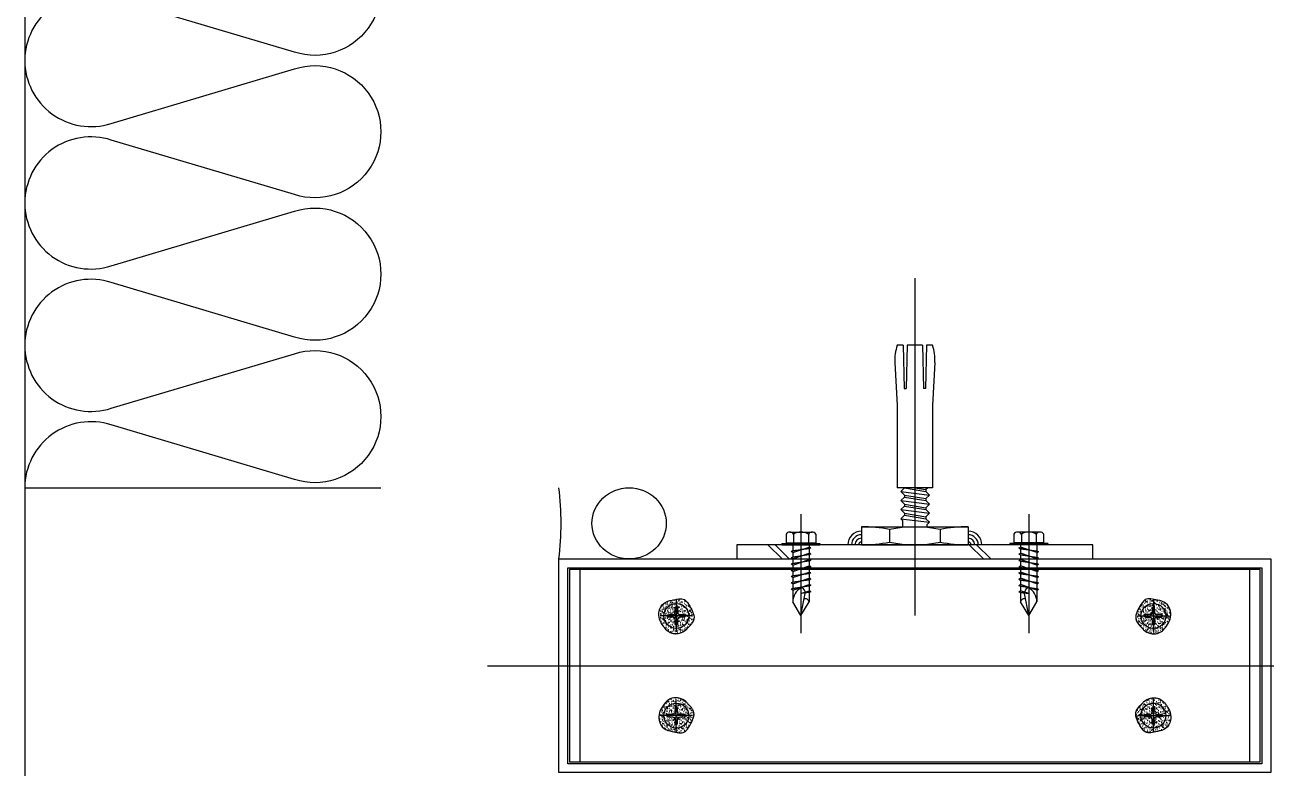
# Model space of a CAD drawing. Header units: millimetres. Extents: x 19868 to 801382, y -4805 to 85279.
# Drawn here: x 369438.2 to 369786.9, y 48620.2 to 48828.9 of the extents above; entities that cross this region are included whole.
import ezdxf

# ---------------------------------------------------------------- set-up
doc = ezdxf.new("R2010")
doc.units = ezdxf.units.MM
doc.header["$LTSCALE"] = 250
for name, color, linetype in [('A-ELE-8', 8, 'Continuous'), ('A-ETC-8', 8, 'Continuous'), ('INSUL', 8, 'Continuous'), ('ISL', 251, 'Continuous')]:
    doc.layers.add(name, color=color, linetype=linetype)

# ---------------------------------------------------------------- blocks, each defined once
blk = doc.blocks.new('A$C8466693f')
at = {"layer": 'A-ETC-8'}
h = blk.add_hatch(dxfattribs=at)
h.set_pattern_fill('JIS_LC_20A', color=256, scale=2, angle=270)
h.set_pattern_definition([(315, (80401.61, 13000.5), (28.284271, 28.284271), []), (315, (80401.61, 12998.5), (28.284271, 28.284271), [])])
h.paths.add_polyline_path([(200, -16), (100, -16), (100, -20), (200, -20)])
at = {"layer": 'INSUL'}
h = blk.add_hatch(dxfattribs=at)
h.set_pattern_fill('AR-SAND', color=256, scale=0.02, angle=360)
h.set_pattern_definition([(217.5, (86327.289, 1063.7608), (0.032000626, -0.978826475), [0, -0.77216, 0, -0.8636, 0, -0.8255]), (187.5, (86327.289, 1063.7608), (-0.899046566, -1.433650201), [0, -0.41656, 0, -0.69596, 0, -0.2667]), (147.5, (86327.9139, 1063.7608), (-1.5819847405, -0.002874369), [0, -0.254, 0, -0.9144, 0, -1.1938]), (137.5, (86327.9139, 1063.7608), (-1.527112905, -0.445858647), [0, -0.127, 0, -0.59944, 0, -0.6858])])
edge = h.paths.add_edge_path()
edge.add_spline(control_points=[(81.82, -31.57), (81.02, -31.75), (79.31, -32.14), (77.49, -35.22), (78.88, -38.73), (81.78, -41.61), (85.09, -40.78), (86.63, -38.86), (88.72, -36.93), (87.12, -33.76), (85.25, -30.71), (83.09, -31.25), (81.82, -31.57)], knot_values=[0, 0, 0, 0, 2.395518, 5.094248, 9.480582, 12.644651, 16.609604, 17.634177, 20.133363, 24.245726, 26.635337, 30.092794, 30.092794, 30.092794, 30.092794], degree=3, periodic=0)
h = blk.add_hatch(dxfattribs=at)
h.set_pattern_fill('AR-SAND', color=256, scale=0.02, angle=180)
h.set_pattern_definition([(217.5, (86277.289, 1063.7608), (0.032000626, -0.978826475), [0, -0.77216, 0, -0.8636, 0, -0.8255]), (187.5, (86277.289, 1063.7608), (-0.899046566, -1.433650201), [0, -0.41656, 0, -0.69596, 0, -0.2667]), (147.5, (86277.9139, 1063.7608), (-1.5819847405, -0.002874369), [0, -0.254, 0, -0.9144, 0, -1.1938]), (137.5, (86277.9139, 1063.7608), (-1.527112905, -0.445858647), [0, -0.127, 0, -0.59944, 0, -0.6858])])
edge = h.paths.add_edge_path()
edge.add_spline(control_points=[(218.18, -31.57), (218.98, -31.75), (220.69, -32.14), (222.51, -35.22), (221.12, -38.73), (218.22, -41.61), (214.91, -40.78), (213.37, -38.86), (211.28, -36.93), (212.88, -33.76), (214.75, -30.71), (216.91, -31.25), (218.18, -31.57)], knot_values=[0, 0, 0, 0, 2.395518, 5.094248, 9.480582, 12.644651, 16.609604, 17.634177, 20.133363, 24.245726, 26.635337, 30.092794, 30.092794, 30.092794, 30.092794], degree=3, periodic=0)
h = blk.add_hatch(dxfattribs=at)
h.set_pattern_fill('AR-SAND', color=256, scale=0.02)
h.set_pattern_definition([(217.5, (86327.289, 1067.7608), (0.032000626, -0.978826475), [0, -0.77216, 0, -0.8636, 0, -0.8255]), (187.5, (86327.289, 1067.7608), (-0.899046566, -1.433650201), [0, -0.41656, 0, -0.69596, 0, -0.2667]), (147.5, (86327.9139, 1067.7608), (-1.5819847405, -0.002874369), [0, -0.254, 0, -0.9144, 0, -1.1938]), (137.5, (86327.9139, 1067.7608), (-1.527112905, -0.445858647), [0, -0.127, 0, -0.59944, 0, -0.6858])])
edge = h.paths.add_edge_path()
edge.add_spline(control_points=[(81.82, -68.43), (81.02, -68.25), (79.31, -67.86), (77.49, -64.78), (78.88, -61.27), (81.78, -58.39), (85.09, -59.22), (86.63, -61.14), (88.72, -63.07), (87.12, -66.24), (85.25, -69.29), (83.09, -68.75), (81.82, -68.43)], knot_values=[0, 0, 0, 0, 2.395518, 5.094248, 9.480582, 12.644651, 16.609604, 17.634177, 20.133363, 24.245726, 26.635337, 30.092794, 30.092794, 30.092794, 30.092794], degree=3, periodic=0)
h = blk.add_hatch(dxfattribs=at)
h.set_pattern_fill('AR-SAND', color=256, scale=0.02, angle=180)
h.set_pattern_definition([(217.5, (86277.289, 1067.7608), (0.032000626, -0.978826475), [0, -0.77216, 0, -0.8636, 0, -0.8255]), (187.5, (86277.289, 1067.7608), (-0.899046566, -1.433650201), [0, -0.41656, 0, -0.69596, 0, -0.2667]), (147.5, (86277.9139, 1067.7608), (-1.5819847405, -0.002874369), [0, -0.254, 0, -0.9144, 0, -1.1938]), (137.5, (86277.9139, 1067.7608), (-1.527112905, -0.445858647), [0, -0.127, 0, -0.59944, 0, -0.6858])])
edge = h.paths.add_edge_path()
edge.add_spline(control_points=[(218.18, -68.43), (218.98, -68.25), (220.69, -67.86), (222.51, -64.78), (221.12, -61.27), (218.22, -58.39), (214.91, -59.22), (213.37, -61.14), (211.28, -63.07), (212.88, -66.24), (214.75, -69.29), (216.91, -68.75), (218.18, -68.43)], knot_values=[0, 0, 0, 0, 2.395518, 5.094248, 9.480582, 12.644651, 16.609604, 17.634177, 20.133363, 24.245726, 26.635337, 30.092794, 30.092794, 30.092794, 30.092794], degree=3, periodic=0)
at = {"layer": 'A-ETC-8'}
for p, q in [((150, 58.88), (150, -35.89)), ((145, 40), (145, 39.84)), ((146.7, 40), (145, 40)), ((145, 40), (145, 39.84)), ((146.7, 40), (146.97, 27.9)), ((147.88, 40), (147.55, 27.9)), ((152.12, 40), (147.88, 40)), ((152.12, 40), (152.45, 27.9)), ((153.3, 40), (153.03, 27.9)), ((154.95, 40), (153.3, 40)), ((155, 40), (155, 39.84)), ((144.36, 35.2), (145, 23.08)), ((155.64, 35.2), (155, 23.08)), ((146.97, 27.9), (147.55, 27.9)), ((153.03, 27.9), (152.45, 27.9)), ((145, 23.08), (145, 0)), ((155, 23.08), (155, 0)), ((155, 0), (145, 0)), ((147.08, 0), (147.08, -0.06)), ((149.97, 0), (153.08, -0.52)), ((153.6, 0), (153.08, -0.52)), ((146.08, -1.06), (147.08, -0.06)), ((146.08, -1.06), (147.08, -2.06)), ((146.08, -1.06), (154.08, -2.06)), ((146.08, -3.61), (147.08, -2.61)), ((147.08, -0.06), (153.08, -1.06)), ((147.08, -2.06), (153.08, -3.06)), ((147.08, -2.06), (147.08, -2.61)), ((147.08, -2.61), (153.08, -3.61)), ((153.08, -0.52), (153.08, -1.06)), ((154.08, -2.06), (153.08, -1.06)), ((154.08, -2.06), (153.08, -3.06)), ((153.08, -3.06), (153.08, -3.61)), ((146.08, -3.61), (147.08, -4.61)), ((146.08, -3.61), (154.08, -4.61)), ((146.08, -6.15), (147.08, -5.15)), ((146.08, -6.15), (147.08, -7.15)), ((146.08, -6.15), (154.08, -7.15)), ((147.08, -4.61), (153.08, -5.61)), ((147.08, -4.61), (147.08, -5.15)), ((147.08, -5.15), (153.08, -6.15)), ((154.08, -4.61), (153.08, -3.61)), ((154.08, -4.61), (153.08, -5.61)), ((153.08, -5.61), (153.08, -6.15)), ((154.08, -7.15), (153.08, -6.15)), ((118, -7.45), (118, -40.85)), ((146.08, -8.7), (147.08, -7.7)), ((146.08, -8.7), (146.64, -9.26)), ((146.08, -8.7), (154.08, -9.7)), ((146.64, -10), (146.64, -9.26)), ((146.64, -11), (146.64, -10)), ((147.08, -7.15), (153.08, -8.15)), ((147.08, -7.15), (147.08, -7.7)), ((147.08, -7.7), (153.08, -8.7)), ((154.08, -7.15), (153.08, -8.15)), ((153.08, -8.15), (153.08, -8.7)), ((154.08, -9.7), (153.08, -8.7)), ((154.08, -9.7), (153.44, -10.34)), ((153.44, -11), (153.44, -10.34)), ((182, -7.45), (182, -40.85)), ((113.82, -13.02), (113.82, -15.5)), ((114.86, -12.45), (121.14, -12.45)), ((115.91, -13.02), (115.91, -15.5)), ((120.09, -13.02), (120.09, -15.5)), ((122.18, -13.02), (122.18, -15.5)), ((135, -11), (165, -11)), ((135, -11), (135, -16)), ((142.92, -11.76), (142.92, -15.24)), ((157.08, -11.76), (157.08, -15.24)), ((165, -11), (165, -16)), ((177.82, -13.02), (177.82, -15.5)), ((185.14, -12.45), (178.86, -12.45)), ((179.91, -13.02), (179.91, -15.5)), ((184.09, -13.02), (184.09, -15.5)), ((186.18, -13.02), (186.18, -15.5)), ((112.65, -15.62), (123.35, -15.62)), ((112.65, -15.62), (112.65, -16)), ((112.65, -16), (123.35, -16)), ((113.82, -15.5), (122.18, -15.5)), ((120.75, -16.9), (115.25, -17.94)), ((115.71, -15.5), (115.71, -15.62)), ((115.71, -16), (115.71, -17.73)), ((115.71, -18.21), (120.29, -16.64)), ((120.29, -17.12), (115.71, -17.73)), ((120.29, -15.5), (120.29, -15.62)), ((120.29, -16), (120.29, -16.64)), ((120.75, -16.9), (120.29, -16.64)), ((120.75, -16.9), (120.29, -17.12)), ((120.29, -17.12), (120.29, -18.4)), ((123.35, -15.62), (123.35, -16)), ((135, -16), (165, -16)), ((187.35, -15.62), (176.65, -15.62)), ((176.65, -15.62), (176.65, -16)), ((187.35, -16), (176.65, -16)), ((186.18, -15.5), (177.82, -15.5)), ((179.25, -16.9), (179.71, -16.64)), ((179.25, -16.9), (184.75, -17.94)), ((179.25, -16.9), (179.71, -17.12)), ((179.71, -15.5), (179.71, -15.62)), ((179.71, -16), (179.71, -16.64)), ((184.29, -18.21), (179.71, -16.64)), ((179.71, -17.12), (184.29, -17.73)), ((179.71, -17.12), (179.71, -18.4)), ((184.29, -15.5), (184.29, -15.62)), ((184.29, -16), (184.29, -17.73)), ((187.35, -15.62), (187.35, -16)), ((115.71, -17.73), (115.25, -17.94)), ((115.71, -18.21), (115.25, -17.94)), ((120.75, -18.66), (115.25, -19.7)), ((115.71, -19.49), (115.25, -19.7)), ((115.71, -19.97), (115.25, -19.7)), ((120.75, -20.42), (115.25, -21.46)), ((115.71, -18.21), (115.71, -19.49)), ((115.71, -19.97), (120.29, -18.4)), ((120.29, -18.88), (115.71, -19.49)), ((115.71, -19.97), (115.71, -21.24)), ((115.71, -21.73), (120.29, -20.15)), ((120.29, -20.63), (115.71, -21.24)), ((120.75, -18.66), (120.29, -18.4)), ((120.75, -18.66), (120.29, -18.88)), ((120.29, -18.88), (120.29, -20.15)), ((120.75, -20.42), (120.29, -20.15)), ((120.75, -20.42), (120.29, -20.63)), ((120.29, -20.63), (120.29, -21.91)), ((179.25, -18.66), (179.71, -18.4)), ((179.25, -18.66), (184.75, -19.7)), ((179.25, -18.66), (179.71, -18.88)), ((179.25, -20.42), (179.71, -20.15)), ((179.25, -20.42), (184.75, -21.46)), ((179.25, -20.42), (179.71, -20.63)), ((184.29, -19.97), (179.71, -18.4)), ((179.71, -18.88), (184.29, -19.49)), ((179.71, -18.88), (179.71, -20.15)), ((184.29, -21.73), (179.71, -20.15)), ((179.71, -20.63), (184.29, -21.24)), ((179.71, -20.63), (179.71, -21.91)), ((184.29, -17.73), (184.75, -17.94)), ((184.29, -18.21), (184.75, -17.94)), ((184.29, -18.21), (184.29, -19.49)), ((184.29, -19.49), (184.75, -19.7)), ((184.29, -19.97), (184.75, -19.7)), ((184.29, -19.97), (184.29, -21.24)), ((115.71, -21.24), (115.25, -21.46)), ((115.71, -21.73), (115.25, -21.46)), ((120.75, -22.18), (115.25, -23.22)), ((115.71, -23), (115.25, -23.22)), ((115.71, -23.48), (115.25, -23.22)), ((120.75, -23.94), (115.25, -24.97)), ((115.71, -21.73), (115.71, -23)), ((115.71, -23.48), (120.29, -21.91)), ((120.29, -22.39), (115.71, -23)), ((115.71, -23.48), (115.71, -24.76)), ((115.71, -25.24), (120.29, -23.67)), ((120.29, -24.15), (115.71, -24.76)), ((120.75, -22.18), (120.29, -21.91)), ((120.75, -22.18), (120.29, -22.39)), ((120.29, -22.39), (120.29, -23.67)), ((120.75, -23.94), (120.29, -23.67)), ((120.75, -23.94), (120.29, -24.15)), ((120.29, -24.15), (120.29, -25.43)), ((179.25, -22.18), (179.71, -21.91)), ((179.25, -22.18), (184.75, -23.22)), ((179.25, -22.18), (179.71, -22.39)), ((179.25, -23.94), (179.71, -23.67)), ((179.25, -23.94), (184.75, -24.97)), ((179.25, -23.94), (179.71, -24.15)), ((184.29, -23.48), (179.71, -21.91)), ((179.71, -22.39), (179.71, -23.67)), ((179.71, -22.39), (184.29, -23)), ((184.29, -25.24), (179.71, -23.67)), ((179.71, -24.15), (184.29, -24.76)), ((179.71, -24.15), (179.71, -25.43)), ((184.29, -21.24), (184.75, -21.46)), ((184.29, -21.73), (184.75, -21.46)), ((184.29, -21.73), (184.29, -23)), ((184.29, -23), (184.75, -23.22)), ((184.29, -23.48), (184.75, -23.22)), ((184.29, -23.48), (184.29, -24.76)), ((115.71, -24.76), (115.25, -24.97)), ((115.71, -25.24), (115.25, -24.97)), ((120.75, -25.69), (115.25, -26.73)), ((115.71, -26.52), (115.25, -26.73)), ((115.71, -27), (115.25, -26.73)), ((120.75, -27.45), (115.25, -28.49)), ((115.71, -25.24), (115.71, -26.52)), ((115.71, -27), (120.29, -25.43)), ((120.29, -25.91), (115.71, -26.52)), ((115.71, -27), (115.71, -28.27)), ((115.71, -28.76), (120.29, -27.18)), ((120.29, -27.67), (115.71, -28.27)), ((120.75, -25.69), (120.29, -25.43)), ((120.75, -25.69), (120.29, -25.91)), ((120.29, -25.91), (120.29, -27.18)), ((120.75, -27.45), (120.29, -27.18)), ((120.75, -27.45), (120.29, -27.67)), ((120.29, -27.54), (120.29, -28.94)), ((179.25, -25.69), (179.71, -25.43)), ((179.25, -25.69), (184.75, -26.73)), ((179.25, -25.69), (179.71, -25.91)), ((179.25, -27.45), (179.71, -27.18)), ((179.25, -27.45), (184.75, -28.49)), ((179.25, -27.45), (179.71, -27.67)), ((184.29, -27), (179.71, -25.43)), ((179.71, -25.91), (184.29, -26.52)), ((179.71, -25.91), (179.71, -27.18)), ((184.29, -28.76), (179.71, -27.18)), ((179.71, -27.54), (179.71, -28.94)), ((179.71, -27.67), (184.29, -28.27)), ((184.29, -24.76), (184.75, -24.97)), ((184.29, -25.24), (184.75, -24.97)), ((184.29, -25.24), (184.29, -26.52)), ((184.29, -26.52), (184.75, -26.73)), ((184.29, -27), (184.75, -26.73)), ((184.29, -27), (184.29, -28.27)), ((115.71, -28.27), (115.25, -28.49)), ((115.71, -28.76), (115.25, -28.49)), ((115.71, -28.76), (115.71, -32.04)), ((118, -29.73), (120.29, -28.94)), ((120.75, -29.21), (118, -29.73)), ((120.29, -29.42), (118, -29.73)), ((118, -35.85), (119.17, -29.66)), ((120.75, -29.21), (120.29, -28.94)), ((120.75, -29.21), (120.29, -29.42)), ((120.29, -29.42), (120.29, -32.04)), ((179.25, -29.21), (179.71, -28.94)), ((179.25, -29.21), (182, -29.73)), ((179.25, -29.21), (179.71, -29.42)), ((182, -29.73), (179.71, -28.94)), ((179.71, -29.42), (179.71, -32.04)), ((179.71, -29.42), (182, -29.73)), ((182, -35.85), (180.83, -29.66)), ((184.29, -28.27), (184.75, -28.49)), ((184.29, -28.76), (184.75, -28.49)), ((184.29, -28.76), (184.29, -32.04)), ((118, -35.85), (115.71, -32.04)), ((118, -35.85), (120.29, -32.04)), ((182, -35.85), (179.71, -32.04)), ((182, -35.85), (184.29, -32.04))]:
    blk.add_line(p, q, dxfattribs=at)
blk.add_lwpolyline([(200, -16), (100, -16), (100, -20), (200, -20)], close=True, dxfattribs=at)
for centre, radius, start, end in [((156.85, 35.86), 12.5, 160.6496, 183), ((143.15, 35.86), 12.5, 357, 19.3504), ((114.86, -13.69), 1.24, 32.5593, 147.4407), ((118, -16.55), 4.1, 59.357, 120.643), ((121.14, -13.69), 1.24, 32.5593, 147.4407), ((135, -15.99), 3.79, 90, 180.7813), ((135, -15.99), 2.79, 90, 180.7813), ((135.84, -44.31), 33.31, 77.7313, 91.4538), ((150, -44.31), 33.31, 77.7313, 102.2687), ((164.16, -44.31), 33.31, 88.5462, 102.2687), ((165, -15.99), 3.79, 359.2187, 90), ((165, -15.99), 2.79, 359.2187, 90), ((178.86, -13.69), 1.24, 32.5593, 147.4407), ((182, -16.55), 4.1, 59.357, 120.643), ((185.14, -13.69), 1.24, 32.5593, 147.4407), ((135, -15.99), 1.79, 90, 180.7813), ((135, -15.99), 0.786, 90, 180.7813), ((135.84, 17.31), 33.31, 268.5462, 282.2687), ((150, 17.31), 33.31, 257.7313, 282.2687), ((164.16, 17.31), 33.31, 257.7313, 271.4538), ((165, -15.99), 1.79, 359.2187, 90), ((165, -15.99), 0.786, 359.2187, 90), ((120.16, -32.04), 4.45, 117.4923, 179.9658), ((118.21, -28.29), 0.229, 64.7377, 117.4923), ((117.65, -29.47), 1.53, 352.8691, 64.7377), ((119.24, -32.26), 1.08, 11.8729, 109.7804), ((180.76, -32.26), 1.08, 70.2196, 168.1271), ((182.35, -29.47), 1.53, 115.2623, 187.1309), ((181.79, -28.29), 0.229, 62.5077, 115.2623), ((179.84, -32.04), 4.45, 0.0342, 62.5077)]:
    blk.add_arc(centre, radius, start, end, dxfattribs=at)
at = {"layer": 'INSUL'}
for p, q in [((83, -31.5), (83, -40.5)), ((217, -31.5), (217, -40.5)), ((87.5, -36), (78.5, -36)), ((212.5, -36), (221.5, -36)), ((30, -50), (270, -50)), ((83, -68.5), (83, -59.5)), ((217, -68.5), (217, -59.5)), ((87.5, -64), (78.5, -64)), ((212.5, -64), (221.5, -64))]:
    blk.add_line(p, q, dxfattribs=at)
for points in [[(250, -20), (250, -80), (50, -80), (50, -20)], [(247.5, -22.5), (247.5, -77.5), (52.5, -77.5), (52.5, -22.5)], [(247, -23), (53, -23), (53, -77), (247, -77)], [(56, -23), (53, -23), (53, -77), (56, -77)], [(247, -23), (244, -23), (244, -77), (247, -77)], [(82.67, -33.78), (82.72, -33.64), (82.8, -33.53), (82.9, -33.47), (83, -33.45), (83.1, -33.47), (83.2, -33.53), (83.28, -33.64), (83.33, -33.78), (83.36, -33.97), (83.37, -34.18), (83.36, -34.42), (83.36, -34.66), (83.37, -34.89), (83.39, -35.11), (83.45, -35.3), (83.55, -35.45), (83.7, -35.55), (83.89, -35.61), (84.11, -35.63), (84.34, -35.64), (84.58, -35.64), (84.82, -35.63), (85.03, -35.64), (85.22, -35.67), (85.36, -35.72), (85.47, -35.8), (85.53, -35.9), (85.55, -36), (85.53, -36.1), (85.47, -36.2), (85.36, -36.28), (85.22, -36.33), (85.03, -36.36), (84.82, -36.37), (84.58, -36.36), (84.34, -36.36), (84.11, -36.37), (83.89, -36.39), (83.7, -36.45), (83.55, -36.55), (83.45, -36.7), (83.39, -36.89), (83.37, -37.11), (83.36, -37.34), (83.36, -37.58), (83.37, -37.82), (83.36, -38.03), (83.33, -38.22), (83.28, -38.36), (83.2, -38.47), (83.1, -38.53), (83, -38.55), (82.9, -38.53), (82.8, -38.47), (82.72, -38.36), (82.67, -38.22), (82.64, -38.03), (82.63, -37.82), (82.64, -37.58), (82.64, -37.34), (82.63, -37.11), (82.61, -36.89), (82.55, -36.7), (82.45, -36.55), (82.3, -36.45), (82.11, -36.39), (81.89, -36.37), (81.66, -36.36), (81.42, -36.36), (81.18, -36.37), (80.97, -36.36), (80.78, -36.33), (80.64, -36.28), (80.53, -36.2), (80.47, -36.1), (80.45, -36), (80.47, -35.9), (80.53, -35.8), (80.64, -35.72), (80.78, -35.67), (80.97, -35.64), (81.18, -35.63), (81.42, -35.64), (81.66, -35.64), (81.89, -35.63), (82.11, -35.61), (82.3, -35.55), (82.45, -35.45), (82.55, -35.3), (82.61, -35.11), (82.63, -34.89), (82.64, -34.66), (82.64, -34.42), (82.63, -34.18), (82.64, -33.97)], [(217.33, -33.78), (217.28, -33.64), (217.2, -33.53), (217.1, -33.47), (217, -33.45), (216.9, -33.47), (216.8, -33.53), (216.72, -33.64), (216.67, -33.78), (216.64, -33.97), (216.63, -34.18), (216.64, -34.42), (216.64, -34.66), (216.63, -34.89), (216.61, -35.11), (216.55, -35.3), (216.45, -35.45), (216.3, -35.55), (216.11, -35.61), (215.89, -35.63), (215.66, -35.64), (215.42, -35.64), (215.18, -35.63), (214.97, -35.64), (214.78, -35.67), (214.64, -35.72), (214.53, -35.8), (214.47, -35.9), (214.45, -36), (214.47, -36.1), (214.53, -36.2), (214.64, -36.28), (214.78, -36.33), (214.97, -36.36), (215.18, -36.37), (215.42, -36.36), (215.66, -36.36), (215.89, -36.37), (216.11, -36.39), (216.3, -36.45), (216.45, -36.55), (216.55, -36.7), (216.61, -36.89), (216.63, -37.11), (216.64, -37.34), (216.64, -37.58), (216.63, -37.82), (216.64, -38.03), (216.67, -38.22), (216.72, -38.36), (216.8, -38.47), (216.9, -38.53), (217, -38.55), (217.1, -38.53), (217.2, -38.47), (217.28, -38.36), (217.33, -38.22), (217.36, -38.03), (217.37, -37.82), (217.36, -37.58), (217.36, -37.34), (217.37, -37.11), (217.39, -36.89), (217.45, -36.7), (217.55, -36.55), (217.7, -36.45), (217.89, -36.39), (218.11, -36.37), (218.34, -36.36), (218.58, -36.36), (218.82, -36.37), (219.03, -36.36), (219.22, -36.33), (219.36, -36.28), (219.47, -36.2), (219.53, -36.1), (219.55, -36), (219.53, -35.9), (219.47, -35.8), (219.36, -35.72), (219.22, -35.67), (219.03, -35.64), (218.82, -35.63), (218.58, -35.64), (218.34, -35.64), (218.11, -35.63), (217.89, -35.61), (217.7, -35.55), (217.55, -35.45), (217.45, -35.3), (217.39, -35.11), (217.37, -34.89), (217.36, -34.66), (217.36, -34.42), (217.37, -34.18), (217.36, -33.97)], [(82.67, -66.22), (82.72, -66.36), (82.8, -66.47), (82.9, -66.53), (83, -66.55), (83.1, -66.53), (83.2, -66.47), (83.28, -66.36), (83.33, -66.22), (83.36, -66.03), (83.37, -65.82), (83.36, -65.58), (83.36, -65.34), (83.37, -65.11), (83.39, -64.89), (83.45, -64.7), (83.55, -64.55), (83.7, -64.45), (83.89, -64.39), (84.11, -64.37), (84.34, -64.36), (84.58, -64.36), (84.82, -64.37), (85.03, -64.36), (85.22, -64.33), (85.36, -64.28), (85.47, -64.2), (85.53, -64.1), (85.55, -64), (85.53, -63.9), (85.47, -63.8), (85.36, -63.72), (85.22, -63.67), (85.03, -63.64), (84.82, -63.63), (84.58, -63.64), (84.34, -63.64), (84.11, -63.63), (83.89, -63.61), (83.7, -63.55), (83.55, -63.45), (83.45, -63.3), (83.39, -63.11), (83.37, -62.89), (83.36, -62.66), (83.36, -62.42), (83.37, -62.18), (83.36, -61.97), (83.33, -61.78), (83.28, -61.64), (83.2, -61.53), (83.1, -61.47), (83, -61.45), (82.9, -61.47), (82.8, -61.53), (82.72, -61.64), (82.67, -61.78), (82.64, -61.97), (82.63, -62.18), (82.64, -62.42), (82.64, -62.66), (82.63, -62.89), (82.61, -63.11), (82.55, -63.3), (82.45, -63.45), (82.3, -63.55), (82.11, -63.61), (81.89, -63.63), (81.66, -63.64), (81.42, -63.64), (81.18, -63.63), (80.97, -63.64), (80.78, -63.67), (80.64, -63.72), (80.53, -63.8), (80.47, -63.9), (80.45, -64), (80.47, -64.1), (80.53, -64.2), (80.64, -64.28), (80.78, -64.33), (80.97, -64.36), (81.18, -64.37), (81.42, -64.36), (81.66, -64.36), (81.89, -64.37), (82.11, -64.39), (82.3, -64.45), (82.45, -64.55), (82.55, -64.7), (82.61, -64.89), (82.63, -65.11), (82.64, -65.34), (82.64, -65.58), (82.63, -65.82), (82.64, -66.03)], [(217.33, -66.22), (217.28, -66.36), (217.2, -66.47), (217.1, -66.53), (217, -66.55), (216.9, -66.53), (216.8, -66.47), (216.72, -66.36), (216.67, -66.22), (216.64, -66.03), (216.63, -65.82), (216.64, -65.58), (216.64, -65.34), (216.63, -65.11), (216.61, -64.89), (216.55, -64.7), (216.45, -64.55), (216.3, -64.45), (216.11, -64.39), (215.89, -64.37), (215.66, -64.36), (215.42, -64.36), (215.18, -64.37), (214.97, -64.36), (214.78, -64.33), (214.64, -64.28), (214.53, -64.2), (214.47, -64.1), (214.45, -64), (214.47, -63.9), (214.53, -63.8), (214.64, -63.72), (214.78, -63.67), (214.97, -63.64), (215.18, -63.63), (215.42, -63.64), (215.66, -63.64), (215.89, -63.63), (216.11, -63.61), (216.3, -63.55), (216.45, -63.45), (216.55, -63.3), (216.61, -63.11), (216.63, -62.89), (216.64, -62.66), (216.64, -62.42), (216.63, -62.18), (216.64, -61.97), (216.67, -61.78), (216.72, -61.64), (216.8, -61.53), (216.9, -61.47), (217, -61.45), (217.1, -61.47), (217.2, -61.53), (217.28, -61.64), (217.33, -61.78), (217.36, -61.97), (217.37, -62.18), (217.36, -62.42), (217.36, -62.66), (217.37, -62.89), (217.39, -63.11), (217.45, -63.3), (217.55, -63.45), (217.7, -63.55), (217.89, -63.61), (218.11, -63.63), (218.34, -63.64), (218.58, -63.64), (218.82, -63.63), (219.03, -63.64), (219.22, -63.67), (219.36, -63.72), (219.47, -63.8), (219.53, -63.9), (219.55, -64), (219.53, -64.1), (219.47, -64.2), (219.36, -64.28), (219.22, -64.33), (219.03, -64.36), (218.82, -64.37), (218.58, -64.36), (218.34, -64.36), (218.11, -64.37), (217.89, -64.39), (217.7, -64.45), (217.55, -64.55), (217.45, -64.7), (217.39, -64.89), (217.37, -65.11), (217.36, -65.34), (217.36, -65.58), (217.37, -65.82), (217.36, -66.03)]]:
    blk.add_lwpolyline(points, close=True, dxfattribs=at)
blk.add_lwpolyline([(95, -20), (205, -20)], dxfattribs=at)
for centre in [(83, -36), (217, -36), (83, -64), (217, -64)]:
    blk.add_circle(centre, 3.5, dxfattribs=at)
blk.add_arc((-28.61, -10), 79.25, 352.7508, 7.2492, dxfattribs=at)
blk.add_ellipse((69.75, -10), major_axis=(10.44, 0), ratio=0.957796, dxfattribs=at)
for points in [[(81.82, -31.57), (79.57, -32.39), (78.15, -34.69), (79.35, -38.91), (81.8, -40.91), (85.65, -39.99), (86.35, -39.24), (87.85, -37.24), (86.79, -33.27), (85.27, -31.42), (81.82, -31.57)], [(218.18, -31.57), (220.43, -32.39), (221.85, -34.69), (220.65, -38.91), (218.2, -40.91), (214.35, -39.99), (213.65, -39.24), (212.15, -37.24), (213.21, -33.27), (214.73, -31.42), (218.18, -31.57)], [(81.82, -68.43), (79.57, -67.61), (78.15, -65.31), (79.35, -61.09), (81.8, -59.09), (85.65, -60.01), (86.35, -60.76), (87.85, -62.76), (86.79, -66.73), (85.27, -68.58), (81.82, -68.43)], [(218.18, -68.43), (220.43, -67.61), (221.85, -65.31), (220.65, -61.09), (218.2, -59.09), (214.35, -60.01), (213.65, -60.76), (212.15, -62.76), (213.21, -66.73), (214.73, -68.58), (218.18, -68.43)]]:
    blk.add_spline(points, degree=3, dxfattribs=at)

msp = doc.modelspace()

# ---------------------------------------------------------------- linework, layer by layer
at = {"layer": 'A-ELE-8'}
msp.add_line((369438.21, 48698.93, 0), (369438.21, 44458.86, 0), dxfattribs=at)
at = {"layer": 'ISL'}
msp.add_lwpolyline([(369538.21, 48958.86), (369438.21, 48958.86), (369438.21, 48698.93), (369538.21, 48698.93)], dxfattribs=at)
msp.add_lwpolyline([(369513.97, 48856.57, -1.372593), (369513.97, 48821.25), (369462.45, 48836.57, 0.509267), (369438.21, 48818.91, 0.509267), (369462.45, 48801.25), (369513.97, 48816.57, -1.372593), (369513.97, 48781.25), (369462.45, 48796.57, 0.509267), (369438.21, 48778.91, 0.509267), (369462.45, 48761.25), (369513.97, 48776.57, -1.372593), (369513.97, 48741.25), (369462.45, 48756.57, 0.509267), (369438.21, 48738.91, 0.509267), (369462.45, 48721.25), (369513.97, 48736.57, -1.372593), (369513.97, 48701.25), (369462.45, 48716.57, 0.509267), (369438.21, 48698.91)], format="xyb", dxfattribs=at)

# ---------------------------------------------------------------- block references
at = {"layer": 'A-ETC-8'}
msp.add_blockref('A$C8466693f', (369538.21, 48698.93), dxfattribs=at)

doc.saveas('drawing.dxf')
